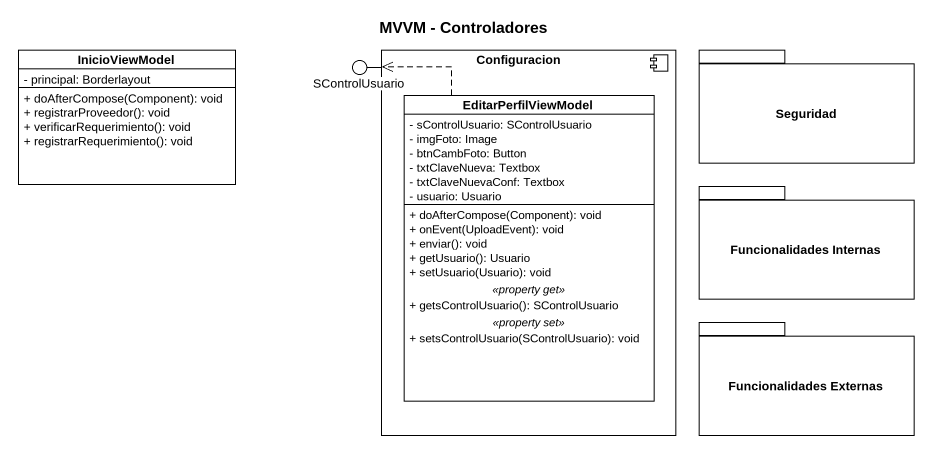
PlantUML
@startuml
title MVVM - Controladores
allowmixing
hide circle
hide empty members
skinparam classAttributeIconSize 0
class InicioViewModel {
  - principal: Borderlayout
  + doAfterCompose(Component): void
  + registrarProveedor(): void
  + verificarRequerimiento(): void
  + registrarRequerimiento(): void
}
component Configuracion {
  class EditarPerfilViewModel {
    - sControlUsuario: SControlUsuario
    - imgFoto: Image
    - btnCambFoto: Button
    - txtClaveNueva: Textbox
    - txtClaveNuevaConf: Textbox
    - usuario: Usuario
    --
    + doAfterCompose(Component): void
    + onEvent(UploadEvent): void
    + enviar(): void
    + getUsuario(): Usuario
    + setUsuario(Usuario): void
    .. <<property get>> ..
    + getsControlUsuario(): SControlUsuario
    .. <<property set>> ..
    + setsControlUsuario(SControlUsuario): void
  }
}
package Seguridad {
}
() SControlUsuario
package "Funcionalidades Internas" as Funcionalidades_Internas {
}
package "Funcionalidades Externas" as Funcionalidades_Externas {
}
Configuracion -up- SControlUsuario
EditarPerfilViewModel .up.> SControlUsuario
@enduml
